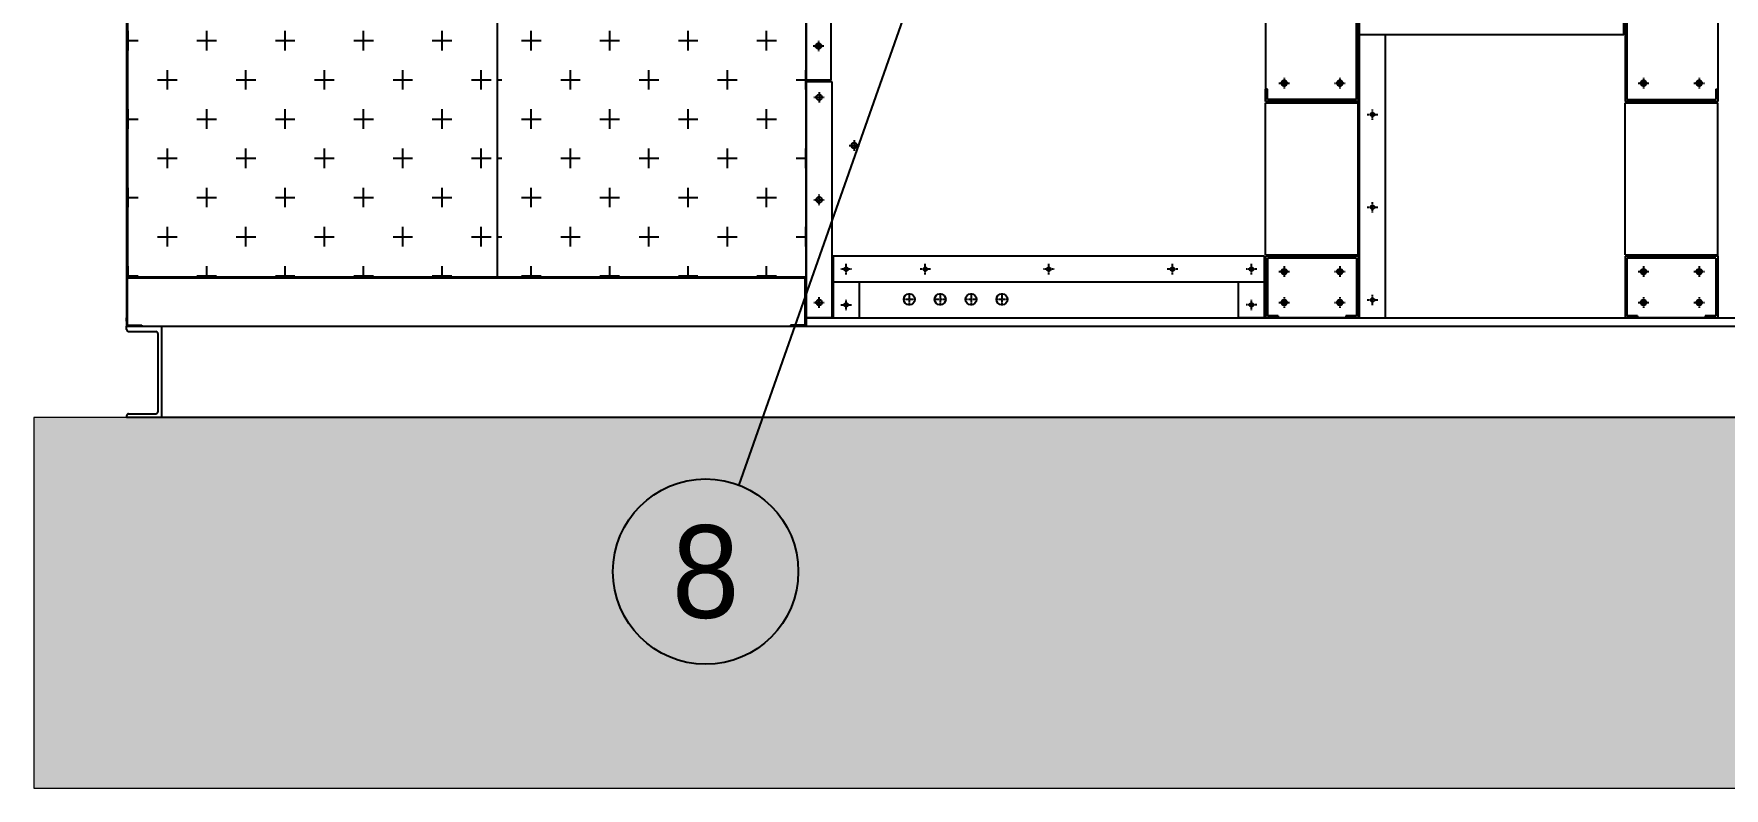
# Model space of a CAD drawing. Header units: millimetres. Extents: x 2113 to 34376, y 2901 to 25715.
# Drawn here: x 12308 to 15045, y 10113 to 11334 of the extents above; entities that cross this region are included whole.
import ezdxf
from ezdxf.enums import TextEntityAlignment as Align

# ---------------------------------------------------------------- set-up
doc = ezdxf.new("R2010")
doc.units = ezdxf.units.MM
doc.linetypes.add('CENTER', pattern=[2, 1.25, -0.25, 0.25, -0.25])
for name, color, linetype in [('center', 1, 'CENTER'), ('냉각탑_dim', 1, 'Continuous'), ('냉각탑_text', 3, 'Continuous'), ('냉각탑_찬넬방진', 1, 'Continuous')]:
    doc.layers.add(name, color=color, linetype=linetype)
doc.styles.add('돋움', font='Dotum.ttf')

# ---------------------------------------------------------------- blocks, each defined once
blk = doc.blocks.new('A$C3FF200C2')
for p, q in [((40, 805), (0, 805)), ((0, 805), (0, 0)), ((40, 805), (40, 0)), ((40, 0), (0, 0))]:
    blk.add_line(p, q)
blk = doc.blocks.new('1')
h = blk.add_hatch()
h.set_pattern_fill('CROSS', color=5, scale=10)
h.set_pattern_definition([(0, (-670751.29, 25356.47), (63.5, 63.5), [31.75, -95.25]), (90, (-670735.42, 25340.595), (-63.5, 63.5), [31.75, -95.25])])
h.paths.add_polyline_path([(13058.4, 14418.7), (12460, 14418.7), (12460, 10940.7), (13058.4, 10940.7)])
h = blk.add_hatch()
h.set_pattern_fill('CROSS', color=5, scale=10)
h.set_pattern_definition([(0, (-670352.89, 25356.47), (63.5, 63.5), [31.75, -95.25]), (90, (-670337.02, 25340.595), (-63.5, 63.5), [31.75, -95.25])])
h.paths.add_polyline_path([(13558.4, 14418.7), (13058.4, 14418.7), (13058.4, 10940.7), (13558.4, 10940.7)])
for p, q in [((12458.4, 14460.7), (12458.4, 10860.7)), ((13558.4, 14460.7), (13558.4, 10860.7)), ((13058.4, 14420.3), (13058.4, 10939.1)), ((12460, 14418.7), (12460, 10940.7)), ((13558.4, 10874.2), (13558.4, 11374.2)), ((14302.3, 11374.2), (14302.3, 11224.2)), ((14449.1, 11227.4), (14449.1, 11371)), ((14452.3, 11374.2), (14452.3, 11224.2)), ((14454.3, 10874.2), (14454.3, 11374.2)), ((14882, 11332.2), (14882, 11374.2)), ((14884, 11374.2), (14884, 11224.2)), ((14887.2, 11371), (14887.2, 11227.4)), ((15034, 11374.2), (15034, 11224.2)), ((14882, 11332.2), (14454.3, 11332.2)), ((14496.3, 10874.2), (14496.3, 11332.2)), ((13600.4, 11256.2), (13558.4, 11256.2)), ((13600.4, 10874.2), (13600.4, 11256.2)), ((14305.5, 11244.2), (14302.3, 11244.2)), ((14302.3, 11224.2), (14302.3, 11244.2)), ((14302.3, 11224.2), (14452.3, 11224.2)), ((14452.3, 11224.2), (14302.3, 11224.2)), ((14302.3, 11222.2), (14452.3, 11222.2)), ((14302.3, 10976.2), (14302.3, 11222.2)), ((14305.5, 11227.4), (14305.5, 11244.2)), ((14449.1, 11227.4), (14305.5, 11227.4)), ((14452.3, 11244.2), (14452.3, 11224.2)), ((14452.3, 10976.2), (14452.3, 11222.2)), ((15034, 11224.2), (14884, 11224.2)), ((14884, 11222.2), (15034, 11222.2)), ((14884, 10976.2), (14884, 11222.2)), ((14887.2, 11227.4), (15030.8, 11227.4)), ((15030.8, 11244.2), (15034, 11244.2)), ((15030.8, 11244.2), (15030.8, 11227.4)), ((15034, 11244.2), (15034, 11224.2)), ((15034, 10976.2), (15034, 11222.2)), ((15034, 10974.2), (15034, 11068.7)), ((13558.4, 10974.2), (13558.4, 10874.2)), ((14300.4, 10974.2), (13602.4, 10974.2)), ((13602.4, 10974.2), (13602.4, 10874.2)), ((14300.4, 10874.2), (14300.4, 10974.2)), ((14302.3, 10976.2), (14452.3, 10976.2)), ((14452.3, 10974.2), (14302.3, 10974.2)), ((14302.3, 10974.2), (14302.3, 10874.2)), ((14452.3, 10974.2), (14302.3, 10974.2)), ((14452.3, 10974.2), (14452.3, 10874.2)), ((14884, 10976.2), (15034, 10976.2)), ((14884, 10974.2), (14884, 10874.2)), ((15034, 10974.2), (14884, 10974.2)), ((15034, 10974.2), (15034, 10874.2)), ((14305.5, 10971), (14305.5, 10877.4)), ((14449.1, 10971), (14305.5, 10971)), ((14449.1, 10971), (14449.1, 10877.4)), ((14887.2, 10971), (14887.2, 10877.4)), ((15030.8, 10971), (14887.2, 10971)), ((15030.8, 10971), (15030.8, 10877.4)), ((12460, 10940.7), (13558.4, 10940.7)), ((12460, 10939.1), (13556.8, 10939.1)), ((12460, 10862.3), (12460, 10939.1)), ((13556.8, 10862.3), (13556.8, 10939.1)), ((14300.4, 10932.2), (13602.4, 10932.2)), ((13644.4, 10932.2), (13644.4, 10874.2)), ((14258.4, 10874.2), (14258.4, 10932.2)), ((13558.4, 10874.2), (13600.4, 10874.2)), ((13600.4, 10874.2), (13558.4, 10874.2)), ((13600.4, 10874.2), (16458.4, 10874.2)), ((14300.4, 10874.2), (14258.4, 10874.2)), ((14452.3, 10874.2), (14302.3, 10874.2)), ((14322.3, 10874.2), (14302.3, 10874.2)), ((14322.3, 10877.4), (14305.5, 10877.4)), ((14322.3, 10877.4), (14322.3, 10874.2)), ((14432.3, 10877.4), (14432.3, 10874.2)), ((14449.1, 10877.4), (14432.3, 10877.4)), ((14452.3, 10874.2), (14432.3, 10874.2)), ((14454.3, 10874.2), (14496.3, 10874.2)), ((14904, 10874.2), (14884, 10874.2)), ((15034, 10874.2), (14884, 10874.2)), ((14904, 10877.4), (14887.2, 10877.4)), ((14904, 10877.4), (14904, 10874.2)), ((15014, 10877.4), (15014, 10874.2)), ((15030.8, 10877.4), (15014, 10877.4)), ((15034, 10874.2), (15014, 10874.2)), ((12483.4, 10862.3), (12483.4, 10860.7)), ((12483.4, 10860.7), (13533.4, 10860.7)), ((13533.4, 10862.3), (13533.4, 10860.7))]:
    blk.add_line(p, q)
at = {"ltscale": 500}
for p, q in [((12458.4, 10860.7), (12483.4, 10860.7)), ((12460, 10862.3), (12483.4, 10862.3)), ((13556.8, 10862.3), (13533.4, 10862.3)), ((13558.4, 10860.7), (13533.4, 10860.7))]:
    blk.add_line(p, q, dxfattribs=at)
for centre, radius in [((13578.4, 11314.2), 4.5), ((13578.4, 11314.2), 3), ((14332.3, 11254.2), 4.5), ((14332.3, 11254.2), 4.5), ((14332.3, 11254.2), 4.5), ((14332.3, 11254.2), 4.5), ((14332.3, 11254.2), 3), ((14332.3, 11254.2), 3), ((14422.3, 11254.2), 4.5), ((14422.3, 11254.2), 4.5), ((14422.3, 11254.2), 4.5), ((14422.3, 11254.2), 4.5), ((14422.3, 11254.2), 3), ((14422.3, 11254.2), 3), ((14914, 11254.2), 4.5), ((14914, 11254.2), 4.5), ((14914, 11254.2), 3), ((15004, 11254.2), 4.5), ((15004, 11254.2), 4.5), ((15004, 11254.2), 3), ((13579.4, 11231.2), 4.5), ((14475.3, 11203.2), 3), ((13636.4, 11153.2), 4.5), ((13579.4, 11065.2), 4.5), ((14475.3, 11053.2), 3), ((13623.4, 10953.2), 3), ((13751.4, 10953.2), 3), ((13951.4, 10953.2), 3), ((13951.4, 10953.2), 3), ((14151.4, 10953.2), 3), ((14151.4, 10953.2), 3), ((14279.4, 10953.2), 3), ((14332.3, 10949.2), 4.5), ((14332.3, 10949.2), 4.5), ((14332.3, 10949.2), 4.5), ((14332.3, 10949.2), 4.5), ((14332.3, 10949.2), 3), ((14332.3, 10949.2), 3), ((14422.3, 10949.2), 4.5), ((14422.3, 10949.2), 4.5), ((14422.3, 10949.2), 4.5), ((14422.3, 10949.2), 4.5), ((14422.3, 10949.2), 3), ((14422.3, 10949.2), 3), ((14914, 10949.2), 4.5), ((14914, 10949.2), 4.5), ((14914, 10949.2), 3), ((15004, 10949.2), 4.5), ((15004, 10949.2), 4.5), ((15004, 10949.2), 3), ((13579.4, 10899.2), 4.5), ((13623.4, 10895.2), 3), ((13725.4, 10904.2), 9), ((13775.4, 10904.2), 9), ((13825.4, 10904.2), 9), ((13875.4, 10904.2), 9), ((14279.4, 10895.2), 3), ((14332.3, 10899.2), 4.5), ((14332.3, 10899.2), 4.5), ((14332.3, 10899.2), 4.5), ((14332.3, 10899.2), 4.5), ((14332.3, 10899.2), 3), ((14332.3, 10899.2), 3), ((14422.3, 10899.2), 4.5), ((14422.3, 10899.2), 4.5), ((14422.3, 10899.2), 4.5), ((14422.3, 10899.2), 4.5), ((14422.3, 10899.2), 3), ((14422.3, 10899.2), 3), ((14475.3, 10903.2), 3), ((14914, 10899.2), 4.5), ((14914, 10899.2), 4.5), ((14914, 10899.2), 3), ((15004, 10899.2), 4.5), ((15004, 10899.2), 4.5), ((15004, 10899.2), 3)]:
    blk.add_circle(centre, radius)
at = {"layer": 'center'}
for p, q in [((13586.9, 11314.2), (13569.9, 11314.2)), ((13578.4, 11322.7), (13578.4, 11305.7)), ((14323.8, 11254.2), (14340.8, 11254.2)), ((14323.8, 11254.2), (14340.8, 11254.2)), ((14332.3, 11262.7), (14332.3, 11245.7)), ((14332.3, 11262.7), (14332.3, 11245.7)), ((14413.8, 11254.2), (14430.8, 11254.2)), ((14413.8, 11254.2), (14430.8, 11254.2)), ((14422.3, 11262.7), (14422.3, 11245.7)), ((14422.3, 11262.7), (14422.3, 11245.7)), ((14905.5, 11254.2), (14922.5, 11254.2)), ((14914, 11262.7), (14914, 11245.7)), ((14995.5, 11254.2), (15012.5, 11254.2)), ((15004, 11262.7), (15004, 11245.7)), ((13570.9, 11231.2), (13587.9, 11231.2)), ((13579.4, 11239.7), (13579.4, 11222.7)), ((14466.8, 11203.2), (14483.8, 11203.2)), ((14475.3, 11194.7), (14475.3, 11211.7)), ((13627.9, 11153.2), (13644.9, 11153.2)), ((13636.4, 11161.7), (13636.4, 11144.7)), ((13570.9, 11065.2), (13587.9, 11065.2)), ((13579.4, 11056.7), (13579.4, 11073.7)), ((14475.3, 11044.7), (14475.3, 11061.7)), ((14466.8, 11053.2), (14483.8, 11053.2)), ((13631.9, 10953.2), (13614.9, 10953.2)), ((13623.4, 10944.7), (13623.4, 10961.7)), ((13759.9, 10953.2), (13742.9, 10953.2)), ((13751.4, 10944.7), (13751.4, 10961.7)), ((13959.9, 10953.2), (13942.9, 10953.2)), ((13959.9, 10953.2), (13942.9, 10953.2)), ((13951.4, 10944.7), (13951.4, 10961.7)), ((13951.4, 10944.7), (13951.4, 10961.7)), ((14159.9, 10953.2), (14142.9, 10953.2)), ((14159.9, 10953.2), (14142.9, 10953.2)), ((14151.4, 10944.7), (14151.4, 10961.7)), ((14151.4, 10944.7), (14151.4, 10961.7)), ((14287.9, 10953.2), (14270.9, 10953.2)), ((14279.4, 10944.7), (14279.4, 10961.7)), ((14323.8, 10949.2), (14340.8, 10949.2)), ((14323.8, 10949.2), (14340.8, 10949.2)), ((14332.3, 10957.7), (14332.3, 10940.7)), ((14332.3, 10957.7), (14332.3, 10940.7)), ((14413.8, 10949.2), (14430.8, 10949.2)), ((14413.8, 10949.2), (14430.8, 10949.2)), ((14422.3, 10957.7), (14422.3, 10940.7)), ((14422.3, 10957.7), (14422.3, 10940.7)), ((14905.5, 10949.2), (14922.5, 10949.2)), ((14914, 10957.7), (14914, 10940.7)), ((14995.5, 10949.2), (15012.5, 10949.2)), ((15004, 10957.7), (15004, 10940.7)), ((13570.9, 10899.2), (13587.9, 10899.2)), ((13579.4, 10890.7), (13579.4, 10907.7)), ((13614.9, 10895.2), (13631.9, 10895.2)), ((13623.4, 10886.7), (13623.4, 10903.7)), ((13735.4, 10904.2), (13715.4, 10904.2)), ((13725.4, 10914.2), (13725.4, 10894.2)), ((13785.4, 10904.2), (13765.4, 10904.2)), ((13775.4, 10914.2), (13775.4, 10894.2)), ((13835.4, 10904.2), (13815.4, 10904.2)), ((13825.4, 10914.2), (13825.4, 10894.2)), ((13885.4, 10904.2), (13865.4, 10904.2)), ((13875.4, 10914.2), (13875.4, 10894.2)), ((14287.9, 10895.2), (14270.9, 10895.2)), ((14279.4, 10886.7), (14279.4, 10903.7)), ((14323.8, 10899.2), (14340.8, 10899.2)), ((14323.8, 10899.2), (14340.8, 10899.2)), ((14332.3, 10907.7), (14332.3, 10890.7)), ((14332.3, 10907.7), (14332.3, 10890.7)), ((14413.8, 10899.2), (14430.8, 10899.2)), ((14413.8, 10899.2), (14430.8, 10899.2)), ((14422.3, 10907.7), (14422.3, 10890.7)), ((14422.3, 10907.7), (14422.3, 10890.7)), ((14466.8, 10903.2), (14483.8, 10903.2)), ((14475.3, 10894.7), (14475.3, 10911.7)), ((14905.5, 10899.2), (14922.5, 10899.2)), ((14914, 10907.7), (14914, 10890.7)), ((14995.5, 10899.2), (15012.5, 10899.2)), ((15004, 10907.7), (15004, 10890.7))]:
    blk.add_line(p, q, dxfattribs=at)
at = {"layer": '냉각탑_찬넬방진', "ltscale": 150}
for p, q in [((12458.4, 10869.1), (12458.4, 10874.2)), ((12458.4, 10855.6), (12458.4, 10860.7)), ((12461.8, 10852.2), (12505.8, 10852.2)), ((12509.2, 10848.8), (12509.2, 10722.4)), ((12514.9, 10860.7), (12514.9, 10713.1))]:
    blk.add_line(p, q, dxfattribs=at)
at = {"layer": '냉각탑_찬넬방진', "ltscale": 30}
for p, q in [((12458.4, 10860.7), (16458.4, 10860.5)), ((12458.4, 10715.6), (12458.4, 10713.1)), ((12460, 10713.1), (12458.4, 10713.1)), ((19458.4, 10713.1), (12460, 10713.1)), ((12461.8, 10719), (12505.8, 10719))]:
    blk.add_line(p, q, dxfattribs=at)
at = {"layer": '냉각탑_찬넬방진', "ltscale": 150}
for centre, start, end in [((12461.8, 10855.6), 180, 270), ((12505.8, 10848.8), 0, 90), ((12505.8, 10848.8), 0, 90), ((12505.8, 10722.4), 270, 0)]:
    blk.add_arc(centre, 3.39, start, end, dxfattribs=at)
at = {"layer": '냉각탑_찬넬방진', "ltscale": 30}
blk.add_arc((12461.8, 10715.6), 3.39, 90, 180, dxfattribs=at)
blk.add_blockref('A$C3FF200C2', (13558.4, 11259.2))

msp = doc.modelspace()

# ---------------------------------------------------------------- hatches: boundary and pattern name
h = msp.add_hatch()
h.set_pattern_fill('AR-CONC', color=4)
h.set_pattern_definition([(50, (-315646.58, -191570.37), (182.18467, -15.939086), [19.05, -209.55]), (355, (-315646.58, -191570.37), (-35.24342, 191.056845), [15.24, -167.64058]), (100.451445, (-315631.4, -191571.7), (146.94125, 175.11775), [16.19001, -178.090245]), (46.1842, (-315646.58, -191519.57), (271.07904, -42.04233), [28.575, -314.325]), (96.63556, (-315624, -191523.07), (237.40413, 247.42612), [24.28502, -267.1356]), (351.18415, (-315646.58, -191519.57), (237.40413, 247.42612), [22.85997, -251.45973]), (21, (-315621.18, -191532.27), (151.61439, -102.2652), [19.05, -209.55]), (326, (-315621.18, -191532.27), (61.80203, 184.18797), [15.24, -167.64]), (71.451445, (-315608.54, -191540.79), (213.41642, 81.92277), [16.19001, -178.08994]), (37.5, (-315646.58, -191570.365), (3.088603, 84.555039), [0, -165.608, 0, -170.18, 0, -168.275]), (7.5, (-315646.58, -191570.365), (66.819663, 100.180575), [0, -97.028, 0, -161.798, 0, -64.135]), (327.5, (-315703.22, -191570.365), (135.590595, -5.728744), [0, -63.5, 0, -198.12, 0, -262.89]), (317.5, (-315728.62, -191570.37), (148.12918, 25.42649), [0, -82.55, 0, -131.572, 0, -186.69])])
edge = h.paths.add_edge_path()
edge.add_line((12458.4, 10113.1), (19808.3, 10113.1))
edge.add_line((19808.3, 10113.1), (19808.5, 10713.1))
edge.add_line((19808.5, 10713.1), (12308.5, 10713.1))
edge.add_line((12308.5, 10713.1), (12308.3, 10113.1))

# ---------------------------------------------------------------- linework, layer by layer
at = {"lineweight": 5, "elevation": 0}
msp.add_lwpolyline([(12308.4, 10113.1), (19808.4, 10113.1), (19808.4, 10713.1), (12308.4, 10713.1)], close=True, dxfattribs=at)
at = {"layer": '냉각탑_dim', "linetype": 'ByBlock', "lineweight": -2, "elevation": 0}
msp.add_lwpolyline([(13771.7, 11519.2), (13449.8, 10604.1)], dxfattribs=at)
at = {"layer": '냉각탑_dim', "linetype": 'ByBlock', "lineweight": -2}
msp.add_circle((13395.8, 10463.7), 150, dxfattribs=at)

# ---------------------------------------------------------------- block references
msp.add_blockref('1', (0, 0))

# ---------------------------------------------------------------- texts
at = {"layer": '냉각탑_text', "style": '돋움'}
msp.add_text('8', height=150, dxfattribs=at).set_placement((13395.8, 10463.7), align=Align.MIDDLE_CENTER)

doc.saveas('drawing.dxf')
